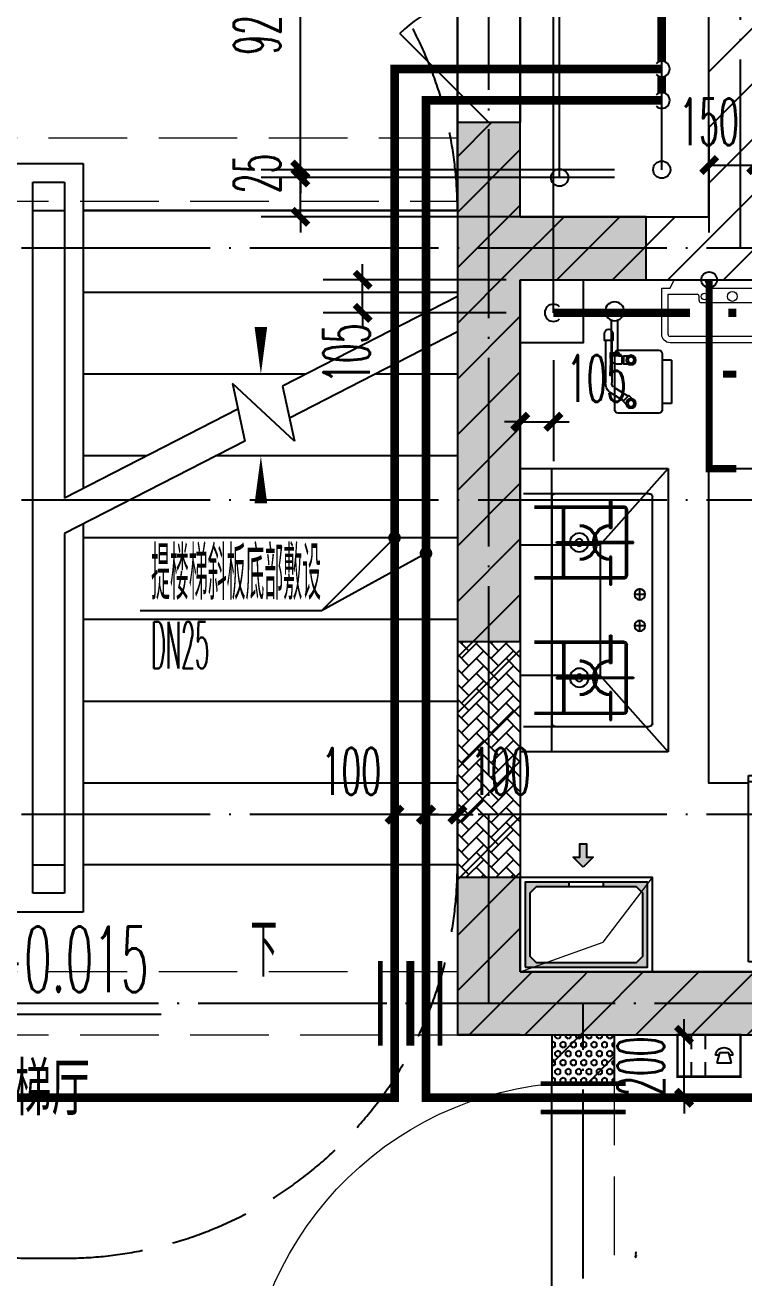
# Model space of a CAD drawing. Extents: x 27938 to 1507990, y 110129 to 923079.
# Drawn here: x 1213689 to 1215975, y 588451 to 592434 of the extents above; entities that cross this region are included whole.
import ezdxf
from ezdxf.enums import TextEntityAlignment as Align

# ---------------------------------------------------------------- set-up
doc = ezdxf.new("R2010")
doc.units = 0
doc.header["$LTSCALE"] = 1000
doc.header["$MEASUREMENT"] = 0
doc.linetypes.add('DASH', pattern=[0.35, 0.25, -0.1])
doc.linetypes.add('DOTE', pattern=[2.42, 2, -0.2, 0.02, -0.2])
for name, color, linetype in [('----建筑底图', 8, 'Continuous'), ('AH-FURNITURE', 1, 'Continuous'), ('COLUMN', 9, 'Continuous'), ('DIM_ELEV', 3, 'Continuous'), ('DIM_SYMB', 3, 'Continuous'), ('DIM_不分区消火栓', 1, 'Continuous'), ('DIM_不分区给水', 3, 'Continuous'), ('DIM_管井排水', 5, 'Continuous'), ('DIM_给水', 3, 'Continuous'), ('DIM_餐饮排水', 31, 'Continuous'), ('DOTE', 1, 'Continuous'), ('EQUIP-安防', 3, 'Continuous'), ('IP-bath&kitchen-JOHNSON', 4, 'Continuous'), ('LVTRY', 6, 'Continuous'), ('PIPE-不分区热给水', 5, 'RJ'), ('PIPE-不分区给水', 3, 'J'), ('PIPE-给水', 3, 'J1'), ('PIPE-餐饮排水', 41, 'P'), ('PUB_HATCH', 8, 'Continuous'), ('PUB_TEXT', 4, 'Continuous'), ('STAIR', 2, 'Continuous'), ('VALVE_不分区给水', 7, 'Continuous'), ('VPIPE-不分区消火栓', 1, 'Continuous'), ('VPIPE-不分区热给水', 5, 'Continuous'), ('VPIPE-凝结', 150, 'N'), ('VPIPE-管井排水', 210, 'GF'), ('VPIPE-餐饮排水', 41, 'P'), ('WALL', 9, 'Continuous'), ('WINDOW', 4, 'Continuous'), ('WINDOW_TEXT', 7, 'Continuous'), ('保温', 6, 'Continuous'), ('建筑-排气道', 9, 'Continuous')]:
    doc.layers.add(name, color=color, linetype=linetype)
doc.layers.add('S-L主梁线', color=4, linetype='DASH', plot=False)
doc.layers.add('平面-空调预留孔', color=173, linetype='Continuous', lineweight=15)
doc.layers.add('立面-洞口示意', color=152, linetype='Continuous', lineweight=13)
doc.styles.add('_TCH_DIM', font='SIMPLEX.shx', dxfattribs={"width": 0.7, "bigfont": 'GBCBIG.shx'})
doc.styles.add('_TCH_DIM_T3', font='SIMPLEX.shx', dxfattribs={"width": 0.494118, "bigfont": 'GBCBIG.shx'})
doc.styles.add('_TCH_WINDOW', font='SIMPLEX.shx', dxfattribs={"width": 0.7, "height": 3.5, "bigfont": 'GBCBIG.shx'})
doc.styles.add('_TEL_DIM', font='SIMPLEX', dxfattribs={"width": 0.8, "height": 3.5, "bigfont": 'HZTXT'})
doc.styles.add('DIM_FONT', font='SIMPLEX.shx', dxfattribs={"width": 0.56})
doc.styles.get("Standard").update_dxf_attribs({"font": 'gbenor.shx', "bigfont": 'gbcbig.shx'})
doc.linetypes.add('GF', pattern='A,3,-0.2,["GF",Standard,S=0.25,R=0,X=-0.1,Y=-0.115],-0.35', length=3.55)
doc.linetypes.add('J', pattern='A,3,-0.2,["J",Standard,S=0.25,R=0,X=-0.1,Y=-0.115],-0.2', length=3.4)
doc.linetypes.add('J1', pattern='A,3,-0.2,["J1",Standard,S=0.25,R=0,X=-0.1,Y=-0.115],-0.35', length=3.55)
doc.linetypes.add('N', pattern='A,3,-0.2,["N",Standard,S=0.25,R=0,X=-0.1,Y=-0.115],-0.2', length=3.4)
doc.linetypes.add('P', pattern='A,3,-0.2,["P",Standard,S=0.25,R=0,X=-0.1,Y=-0.115],-0.2', length=3.4)
doc.linetypes.add('RJ', pattern='A,3,-0.2,["RJ",Standard,S=0.25,R=0,X=-0.1,Y=-0.115],-0.35', length=3.55)
doc.dimstyles.new('_TWT_ARCH&&50', dxfattribs={"dimtxt": 148.75, "dimasz": 50, "dimexe": 125, "dimexo": 150, "dimgap": 63.125, "dimtad": 1, "dimdec": 0, "dimzin": 0, "dimdsep": 46, "dimtxsty": '_TCH_DIM_T3', "dimblk": 'ARCHTICK', "dimcen": 0.09, "dimclrt": 7, "dimazin": 2, "dimtfac": 1, "dimtdec": 0, "dimtix": 1, "dimtmove": 2, "dimatfit": 3, "dimfxl": 100, "dimtolj": 1, "dimtzin": 0, "dimarcsym": 0})
pattern_1 = [(45, (0, 89.76), (-88.3884, 88.3884), [])]

# ---------------------------------------------------------------- blocks, each defined once
blk = doc.blocks.new('rtyg7uyhg')
at = {"layer": 'LVTRY', "color": 0}
for p, q in [((194234.6, 45488.8), (193621, 45488.8)), ((193590.3, 45458.1), (193590.3, 45069.5)), ((193925.8, 45440.4), (193940.1, 45432.2)), ((194265.3, 45069.5), (194265.3, 45458.1)), ((193682.3, 45407), (193887.8, 45407)), ((193896.4, 45429.9), (193857.6, 45326.3)), ((193875.3, 45316), (193945.6, 45401.5)), ((194111.9, 45407), (194173.3, 45407)), ((193621, 45130.8), (193621, 45345.6)), ((193857.6, 45326.3), (193875.3, 45316)), ((194009.6, 45345.6), (194009.6, 45130.8)), ((194050.5, 45130.8), (194050.5, 45345.6)), ((194234.6, 45345.6), (194234.6, 45130.8)), ((193621, 45038.8), (194234.6, 45038.8)), ((193948.3, 45069.5), (193682.3, 45069.5)), ((194173.3, 45069.5), (194111.9, 45069.5))]:
    blk.add_line(p, q, dxfattribs=at)
for centre, radius in [((193866.4, 45437.7), 20.5), ((193989.2, 45437.7), 20.5), ((194071, 45437.7), 20.5), ((193815.3, 45238.2), 25.6), ((194137.5, 45238.2), 25.6)]:
    blk.add_circle(centre, radius, dxfattribs=at)
for centre, radius, start, end in [((193621, 45458.1), 30.7, 90, 180), ((194234.6, 45458.1), 30.7, 360, 90), ((193915.6, 45422.7), 20.5, 60, 159.4623), ((193682.3, 45345.6), 61.4, 90, 180), ((193929.8, 45414.5), 20.5, 320.5377, 60), ((193948.3, 45345.6), 61.4, 360, 90), ((194111.9, 45345.6), 61.4, 90, 180), ((194173.3, 45345.6), 61.4, 360, 90), ((193682.3, 45130.8), 61.4, 180, 270), ((193948.3, 45130.8), 61.4, 270, 360), ((194111.9, 45130.8), 61.4, 180, 270), ((194173.3, 45130.8), 61.4, 270, 360), ((193621, 45069.5), 30.7, 180, 270), ((194234.6, 45069.5), 30.7, 270, 360)]:
    blk.add_arc(centre, radius, start, end, dxfattribs=at)
at = {"layer": 'LVTRY', "color": 0, "style": 'DIM_FONT', "width": 0.8, "flags": 9}
for tag in ['YSIZE', 'XSIZE']:
    blk.add_attdef(tag, (193927.8, 45487.8), '', height=0.5, rotation=90, dxfattribs=at)
blk = doc.blocks.new('A$C60D053AF')
at = {"layer": 'AH-FURNITURE', "color": 0}
for p, q in [((192.5, -71), (327.6, -71)), ((232.5, -90), (128.3, -90)), ((232.5, -110), (128.3, -110)), ((192.5, -91), (327.6, -91)), ((341.7, -96.9), (370, -143.2)), ((355.9, -82.7), (384.2, -129)), ((245, -129.5), (245, -122.5)), ((265, -129.5), (265, -122.5)), ((255, -281), (255, -251)), ((393, -281), (393, -251)), ((255, -281), (393, -281))]:
    blk.add_line(p, q, dxfattribs=at)
for points in [[(170, -68, 1), (170, -94), (192.5, -94), (192.5, -68)], [(234, -251), (414, -251, 0.414214), (424, -241), (424, -111, 0.414214), (414, -101), (234, -101, 0.414214), (224, -111), (224, -241, 0.414214)], [(268, -122.5), (268, -107, 0.414214), (248, -87), (232.5, -87), (232.5, -113), (242, -113), (242, -122.5)], [(242, -152, 1), (268, -152), (268, -129.5), (242, -129.5)], [(383.8, -161.2, 1), (402.2, -142.8), (386.3, -126.9), (367.9, -145.3)]]:
    blk.add_lwpolyline(points, format="xyb", close=True, dxfattribs=at)
for centre, radius in [((100, -100), 30), ((255, -152), 15), ((255, -152), 10), ((393, -152), 15), ((393, -152), 10)]:
    blk.add_circle(centre, radius, dxfattribs=at)
for radius in [40, 20]:
    blk.add_arc((327.6, -111), radius, 45, 90, dxfattribs=at)
blk = doc.blocks.new('A-Kitchen-7')
at = {"layer": 'LVTRY', "color": 0}
for p, q in [((-518.7, 779.7), (-7.2, 834.3)), ((-3.6, 810.6), (-515, 756)), ((-29.1, 767), (-35.2, 806.4)), ((-7.2, 834.3), (-3.6, 810.6)), ((-515, 756), (-518.7, 779.7)), ((515, 756), (-515, 756)), ((-515, 756), (-515, 40)), ((-485.6, 760.5), (-484.9, 756)), ((-29.1, 767), (-112.1, 756)), ((515, 780), (0, 780)), ((0, 756), (0, 780)), ((515, 756), (515, 780)), ((515, 40), (515, 756)), ((-515, 40), (515, 40))]:
    blk.add_line(p, q, dxfattribs=at)
blk.add_lwpolyline([(-468.9, 40), (-468.9, 0), (468.9, 0), (468.9, 40)], close=True, dxfattribs=at)
blk = doc.blocks.new('*U41')
h = blk.add_hatch(color=0)
h.set_gradient(color1=(0, 0, 255), rotation=180, tint=1)
h.paths.add_polyline_path([(0, 0), (-6.35, -6.35), (-6.35, -2.159), (-15, -2.159), (-15, 2.159), (-6.35, 2.159), (-6.35, 6.35)])
at = {"color": 0, "linetype": 'Continuous'}
blk.add_lwpolyline([(0, 0), (-6.35, -6.35), (-6.35, -2.159), (-15, -2.159), (-15, 2.159), (-6.35, 2.159), (-6.35, 6.35)], close=True, dxfattribs=at)
blk = doc.blocks.new('sgrsefv')
at = {"layer": 'PUB_HATCH'}
blk.add_hatch(color=0, dxfattribs=at).paths.add_polyline_path([(1112933.3, 840916.3), (1112933.3, 840646.3), (1113073.3, 840646.3), (1113073.3, 840661.3), (1112968.3, 840661.3), (1112948.3, 840681.3), (1112948.3, 840881.3), (1112968.3, 840901.3), (1113288.3, 840901.3), (1113308.3, 840881.3), (1113308.3, 840681.3), (1113288.3, 840661.3), (1113183.3, 840661.3), (1113183.3, 840646.3), (1113323.3, 840646.3), (1113323.3, 840916.3)])
at = {"layer": 'LVTRY', "color": 0}
for p, q in [((1113073.3, 840661.3), (1113073.3, 840646.3)), ((1113183.3, 840661.3), (1113183.3, 840646.3))]:
    blk.add_line(p, q, dxfattribs=at)
for points in [[(1112918.3, 840931.3), (1113338.3, 840931.3), (1113338.3, 840631.3), (1112918.3, 840631.3)], [(1112933.3, 840916.3), (1113323.3, 840916.3), (1113323.3, 840646.3), (1112933.3, 840646.3)], [(1113288.3, 840661.3), (1112968.3, 840661.3), (1112948.3, 840681.3), (1112948.3, 840881.3), (1112968.3, 840901.3), (1113288.3, 840901.3), (1113308.3, 840881.3), (1113308.3, 840681.3), (1113288.3, 840661.3)]]:
    blk.add_lwpolyline(points, close=True, dxfattribs=at)
at = {"layer": '立面-洞口示意', "color": 0}
blk.add_lwpolyline([(1112918.3, 840931.3), (1113181.8, 840837.4), (1113338.3, 840631.3)], dxfattribs=at)
at = {"layer": '建筑-排气道', "color": 8, "xscale": -5, "yscale": 5, "zscale": 5, "rotation": 270}
blk.add_blockref('*U41', (1113118.4, 840599), dxfattribs=at)
blk = doc.blocks.new('FRSDFDGDGDRGDR')
at = {"layer": '平面-空调预留孔', "color": 0}
for p, q in [((699612.3, 775044), (699612.3, 775441.2)), ((699618.9, 775447.8), (699746.3, 775447.8)), ((699746.3, 775447.8), (699746.3, 775355.4)), ((699719.9, 775342.2), (699719.9, 775143)), ((699726.5, 775348.8), (699739.7, 775348.8)), ((699726.5, 775136.4), (699739.7, 775136.4)), ((699746.3, 775129.8), (699746.3, 775037.4)), ((699746.3, 775037.4), (699618.9, 775037.4))]:
    blk.add_line(p, q, dxfattribs=at)
blk.add_lwpolyline([(699766.1, 775166.7), (699792.5, 775153.5), (699792.5, 775057.2), (699766.1, 775044), (699766.1, 775017.6), (699618.9, 775017.6, -0.414214), (699592.5, 775044), (699592.5, 775441.2, -0.414214), (699618.9, 775467.6), (699766.1, 775467.6), (699766.1, 775441.2), (699792.5, 775428), (699792.5, 775331.6), (699766.1, 775318.4)], format="xyb", close=True, dxfattribs=at)
for centre, radius in [((699739.7, 775331.6), 10.6), ((699739.7, 775243.2), 15.8), ((699739.7, 775153.5), 10.6)]:
    blk.add_circle(centre, radius, dxfattribs=at)
for centre, start, end in [((699618.9, 775441.2), 90, 180), ((699726.5, 775342.2), 90, 180), ((699739.7, 775355.4), 270, 360), ((699726.5, 775143), 180, 270), ((699739.7, 775129.8), 0, 90), ((699618.9, 775044), 180, 270)]:
    blk.add_arc(centre, 6.6, start, end, dxfattribs=at)
blk = doc.blocks.new('GDGDRGDRGRD')
at = {"layer": 'LVTRY', "color": 0}
for p, q in [((430080.5, 371515.4), (429864.6, 371758.3)), ((430334.8, 371758.3), (429864.6, 371758.3)), ((429864.6, 371758.3), (429864.6, 370858.3)), ((430234.8, 370858.3), (430234.8, 371758.3)), ((429914.8, 370948.3), (429914.8, 371668.3)), ((429924.8, 371678.3), (430324.8, 371678.3)), ((430234.8, 371668.3), (430234.8, 370948.3)), ((429994.8, 371628.3), (429994.8, 371418.3)), ((429999.8, 371628.3), (429999.8, 371418.3)), ((430289.8, 371638.3), (430004.8, 371638.3)), ((430289.8, 371633.3), (430004.8, 371633.3)), ((430045.1, 371658.3), (430045.1, 371568.3)), ((430049.6, 371658.3), (430045.1, 371658.3)), ((430049.6, 371568.3), (430049.6, 371658.3)), ((430194.8, 371418.3), (430194.8, 371628.3)), ((430199.8, 371418.3), (430199.8, 371628.3)), ((430045.1, 371568.3), (430049.6, 371568.3)), ((429974.8, 371525.6), (430102.3, 371525.6)), ((429974.8, 371521.1), (429974.8, 371525.6)), ((430102.3, 371521.1), (429974.8, 371521.1)), ((430334.8, 371515.4), (430080.5, 371515.4)), ((430080.5, 371515.4), (430080.5, 371100.3)), ((430219.8, 371525.6), (430092.3, 371525.6)), ((430092.3, 371525.6), (430092.3, 371521.1)), ((430092.3, 371521.1), (430219.8, 371521.1)), ((430102.3, 371525.6), (430102.3, 371521.1)), ((430219.8, 371521.1), (430219.8, 371525.6)), ((430234.8, 371100.3), (430234.8, 371515.4)), ((430045.1, 371388.3), (430045.1, 371478.3)), ((430045.1, 371478.3), (430049.6, 371478.3)), ((430049.6, 371478.3), (430049.6, 371388.3)), ((430004.8, 371413.3), (430289.8, 371413.3)), ((430004.8, 371408.3), (430289.8, 371408.3)), ((430049.6, 371388.3), (430045.1, 371388.3)), ((429935.4, 371358.3), (429974.2, 371358.3)), ((429954.8, 371338.9), (429954.8, 371377.7)), ((429954.8, 371238.9), (429954.8, 371277.7)), ((429935.4, 371258.3), (429974.2, 371258.3)), ((430045.1, 371228.3), (430045.1, 371138.3)), ((430049.6, 371228.3), (430045.1, 371228.3)), ((430049.6, 371138.3), (430049.6, 371228.3)), ((429994.8, 370988.3), (429994.8, 371198.3)), ((429999.8, 370988.3), (429999.8, 371198.3)), ((430004.8, 371208.3), (430289.8, 371208.3)), ((430004.8, 371203.3), (430289.8, 371203.3)), ((430194.8, 371198.3), (430194.8, 370988.3)), ((430199.8, 371198.3), (430199.8, 370988.3)), ((430045.1, 371138.3), (430049.6, 371138.3)), ((429864.6, 370858.3), (430080.5, 371100.3)), ((430102.3, 371095.6), (429974.8, 371095.6)), ((429974.8, 371095.6), (429974.8, 371091.1)), ((429974.8, 371091.1), (430102.3, 371091.1)), ((430080.5, 371100.3), (430334.8, 371100.3)), ((430092.3, 371091.1), (430092.3, 371095.6)), ((430092.3, 371095.6), (430219.8, 371095.6)), ((430219.8, 371091.1), (430092.3, 371091.1)), ((430102.3, 371091.1), (430102.3, 371095.6)), ((430219.8, 371095.6), (430219.8, 371091.1)), ((430045.1, 370958.3), (430045.1, 371048.3)), ((430045.1, 371048.3), (430049.6, 371048.3)), ((430049.6, 371048.3), (430049.6, 370958.3)), ((430289.8, 370983.3), (430004.8, 370983.3)), ((430289.8, 370978.3), (430004.8, 370978.3)), ((430049.6, 370958.3), (430045.1, 370958.3)), ((430324.8, 370938.3), (429924.8, 370938.3)), ((429864.6, 370858.3), (430334.8, 370858.3))]:
    blk.add_line(p, q, dxfattribs=at)
blk.add_lwpolyline([(429608.8, 370758.3), (429734.8, 370758.3), (429734.8, 371758.3), (427634.8, 371758.3)], dxfattribs=at)
for centre, radius in [((430147.3, 371523.3), 29.7), ((430147.3, 371523.3), 11.7), ((429954.8, 371358.3), 17), ((429954.8, 371258.3), 17), ((430147.3, 371093.3), 29.7), ((430147.3, 371093.3), 11.7)]:
    blk.add_circle(centre, radius, dxfattribs=at)
for centre, radius, start, end in [((429924.8, 371668.3), 10, 90, 180), ((430224.8, 371668.3), 10, 0, 90), ((430004.8, 371628.3), 10, 90, 180), ((430004.8, 371628.3), 5, 90, 180), ((430189.8, 371628.3), 10, 0, 90), ((430189.8, 371628.3), 5, 0, 90), ((430047.3, 371523.3), 56.7, 2.2742, 87.7258), ((430147.3, 371523.3), 56.7, 92.2742, 177.7258), ((430047.3, 371523.3), 52.2, 2.4704, 87.5296), ((430147.3, 371523.3), 52.2, 92.4704, 177.5296), ((430047.3, 371523.3), 56.7, 272.2742, 357.7258), ((430047.3, 371523.3), 52.2, 272.4704, 357.5296), ((430147.3, 371523.3), 56.7, 182.2742, 267.7258), ((430147.3, 371523.3), 52.2, 182.4704, 267.5296), ((430004.8, 371418.3), 10, 180, 270), ((430004.8, 371418.3), 5, 180, 270), ((430189.8, 371418.3), 5, 270, 0), ((430189.8, 371418.3), 10, 270, 0), ((430004.8, 371198.3), 10, 90, 180), ((430004.8, 371198.3), 5, 90, 180), ((430189.8, 371198.3), 10, 0, 90), ((430189.8, 371198.3), 5, 0, 90), ((430047.3, 371093.3), 56.7, 2.2742, 87.7258), ((430047.3, 371093.3), 52.2, 2.4704, 87.5296), ((430147.3, 371093.3), 56.7, 92.2742, 177.7258), ((430147.3, 371093.3), 52.2, 92.4704, 177.5296), ((430047.3, 371093.3), 56.7, 272.2742, 357.7258), ((430047.3, 371093.3), 52.2, 272.4704, 357.5296), ((430147.3, 371093.3), 56.7, 182.2742, 267.7258), ((430147.3, 371093.3), 52.2, 182.4704, 267.5296), ((430004.8, 370988.3), 10, 180, 270), ((430004.8, 370988.3), 5, 180, 270), ((430189.8, 370988.3), 5, 270, 0), ((430189.8, 370988.3), 10, 270, 0), ((429924.8, 370948.3), 10, 180, 270), ((430224.8, 370948.3), 10, 270, 0)]:
    blk.add_arc(centre, radius, start, end, dxfattribs=at)
at = {"color": 8, "xscale": -1, "rotation": 270}
blk.add_blockref('FRSDFDGDGDRGDR', (-345582.7, -327434.2), dxfattribs=at)
at = {"color": 8, "xscale": -1}
blk.add_blockref('rtyg7uyhg', (622599.6, 326769.5), dxfattribs=at)
at = {"color": 8}
for name, p, rotation in [('A$C60D053AF', (430134.8, 372358.3), 270), ('sgrsefv', (1543253.1, 1211089.9), 180)]:
    blk.add_blockref(name, p, dxfattribs=dict(at, rotation=rotation))
at = {"layer": 'LVTRY', "color": 8, "extrusion": (0, 0, -1), "xscale": -0.7999999999883585, "yscale": 0.7999999999883585, "zscale": -0.7999999999883585}
blk.add_blockref('A-Kitchen-7', (-429196.8, 370158.6), dxfattribs=at)
blk = doc.blocks.new('GFDGFSDFGD')
at = {"layer": 'PUB_HATCH'}
for points in [[(434616.6, 374623.7), (435016.6, 374623.7), (435016.6, 374823.7), (434616.6, 374823.7), (434616.6, 375123.7), (434416.6, 375123.7), (434416.6, 373473.7), (434616.6, 373473.7)], [(436416.8, 372423.2), (436216.6, 372424), (434616.6, 372424), (434616.6, 372724), (434416.6, 372724), (434416.6, 372224), (436416.6, 372224)]]:
    blk.add_hatch(color=0, dxfattribs=at).paths.add_polyline_path(points)
at = {"layer": 'COLUMN', "color": 0}
for p, q in [((434616.6, 375123.7), (434416.6, 375123.7)), ((434416.6, 375123.7), (434416.6, 373473.7)), ((434616.6, 374823.7), (434616.6, 375123.7)), ((435016.6, 374823.7), (434616.6, 374823.7)), ((435016.6, 374623.7), (435016.6, 374823.7)), ((434616.6, 374623.7), (435016.6, 374623.7)), ((434616.6, 373473.7), (434616.6, 374623.7)), ((434416.6, 373473.7), (434616.6, 373473.7)), ((434616.6, 372724), (434416.6, 372724)), ((434416.6, 372724), (434416.6, 372224)), ((434616.6, 372424), (434616.6, 372724)), ((436216.6, 372424), (434616.6, 372424)), ((434416.6, 372224), (436416.6, 372224))]:
    blk.add_line(p, q, dxfattribs=at)
blk = doc.blocks.new('GDFGDGRD')
at = {"layer": '保温', "linetype": 'ByBlock', "ltscale": 10}
h = blk.add_hatch(dxfattribs=at)
h.set_pattern_fill('AR-HBONE', color=251, scale=55)
h.set_pattern_definition([(45, (0, 0), (0, 47.4157523), [100.584, -33.528]), (135, (23.708, 23.708), (3e-15, 47.4157523), [100.584, -33.528])])
h.paths.add_polyline_path([(434616.6, 372723.9), (434416.6, 372723.9), (434416.5, 373473.7), (434616.5, 373473.7)])
at = {"layer": '保温', "linetype": 'Continuous', "ltscale": 10}
h = blk.add_hatch(dxfattribs=at)
h.set_pattern_fill('HEX', color=251, scale=10, angle=90, style=0)
h.set_pattern_definition([(90, (0, 0), (-16.49778, 1e-15), [9.525, -19.05]), (210, (0, 0), (8.24889, -14.2874966), [9.525, -19.05]), (150, (6e-16, 9.525), (-8.24889, -14.2874966), [9.525, -19.05])])
h.paths.add_polyline_path([(434916.6, 372073.7), (434716.6, 372073.7), (434716.5, 372223.7), (434916.5, 372223.7)])
blk = doc.blocks.new('$equip$00002628')
at = {"linetype": 'Continuous'}
for p, q in [((-0.625, 0.415), (0.625, 0.415)), ((-0.625, -0.415), (-0.625, 0.415)), ((0.071, 0.129), (0.071, 0.415)), ((0.35, 0.129), (0.35, 0.415)), ((0.625, 0.415), (0.625, -0.415)), ((-0.472, 0.01), (-0.409, 0.01)), ((-0.446, -0.138), (-0.395, 0.058)), ((-0.395, 0.058), (-0.395, 0.058)), ((-0.395, 0.058), (-0.206, 0.058)), ((-0.206, 0.058), (-0.155, -0.138)), ((-0.191, 0.01), (-0.129, 0.01)), ((-0.155, -0.138), (-0.446, -0.138)), ((0.071, -0.415), (0.071, -0.129)), ((0.35, -0.415), (0.35, -0.129)), ((0.625, -0.415), (-0.625, -0.415))]:
    blk.add_line(p, q, dxfattribs=at)
at = {"const_width": 0.05}
blk.add_lwpolyline([(-0.625, 0.415), (0.625, 0.415), (0.625, -0.415), (-0.625, -0.415), (-0.625, 0.415), (0.625, 0.415)], dxfattribs=at)
at = {"linetype": 'Continuous'}
blk.add_arc((-0.3, -0.011), 0.173, 6.9897, 173.0103, dxfattribs=at)
for p in [(0, 0.415), (-0.625, 0), (0.625, 0), (0, -0.415)]:
    blk.add_point(p)
at = {"color": 7, "style": '_TEL_DIM', "flags": 1}
blk.add_attdef('A', text='', height=0.000025, dxfattribs=at).set_placement((0, 0), align=Align.MIDDLE_CENTER)
blk = doc.blocks.new('GHFHFHTFHCSDCS')
at = {"layer": 'EQUIP-安防', "xscale": -160, "yscale": 160, "zscale": 160}
blk.add_blockref('$equip$00002628', (435216.6, 372157.3), dxfattribs=at)
blk = doc.blocks.new('$DorLib2D$00000116')
at = {"color": 0}
for p, q in [((-0.5, 0), (-0.1464, 0.3536)), ((0.5, 0), (0.1464, 0.3536))]:
    blk.add_line(p, q, dxfattribs=at)
for centre, start, end in [((-0.5, 0), 0, 45), ((0.5, 0), 135, 180)]:
    blk.add_arc(centre, 0.5, start, end, dxfattribs=at)
blk = doc.blocks.new('$DorLib2D$00000001')
at = {"color": 0}
for p, q in [((0.45, 0.975), (0.5, 0.975)), ((0.45, 0), (0.45, 0.975)), ((0.5, 0), (0.5, 0.975)), ((0.5, 0), (0.45, 0))]:
    blk.add_line(p, q, dxfattribs=at)
at = {"color": 0, "lineweight": 13}
blk.add_arc((0.475, 0), 0.975, 91.4693, 180, dxfattribs=at)
blk = doc.blocks.new('A$C149A4CC3')
at = {"layer": 'PUB_HATCH'}
h = blk.add_hatch(dxfattribs=at)
h.set_pattern_fill('普通砖', color=256, scale=50, style=0)
h.set_pattern_definition(pattern_1)
h.paths.add_polyline_path([(-10300, -14776.8), (-10200, -14710.1), (-10200, -13060.1), (-10400, -13260.1), (-10400, -14710.1)])
h = blk.add_hatch(dxfattribs=at)
h.set_pattern_fill('普通砖', color=256, scale=50, style=0)
h.set_pattern_definition(pattern_1)
h.paths.add_polyline_path([(-11000, -14710.1), (-11000, -14410.1), (-11200, -14410.1), (-11200, -14810.1), (-11066.7, -14810.1)])
h = blk.add_hatch(dxfattribs=at)
h.set_pattern_fill('普通砖', color=256, scale=50, style=0)
h.set_pattern_definition(pattern_1)
h.paths.add_polyline_path([(-11066.7, -14810.1), (-11000, -14910.1), (-10300, -14910.1), (-10300, -14776.8), (-10400, -14710.1), (-11000, -14710.1)])
h = blk.add_hatch(dxfattribs=at)
h.set_pattern_fill('普通砖', color=256, scale=50, style=0)
h.set_pattern_definition(pattern_1)
h.paths.add_polyline_path([(-10300, -14910.1), (-10000, -14910.1), (-10000, -14710.1), (-10200, -14710.1), (-10300, -14776.8)])
h = blk.add_hatch(dxfattribs=at)
h.set_pattern_fill('普通砖', color=256, scale=50, style=0)
h.set_pattern_definition(pattern_1)
h.paths.add_polyline_path([(-11066.7, -14810.1), (-11200, -14810.1), (-11200, -17209.8), (-11066.7, -17209.9), (-11000, -17109.9), (-11000, -14910.1)])
h = blk.add_hatch(dxfattribs=at)
h.set_pattern_fill('普通砖', color=256, scale=50, style=0)
h.set_pattern_definition(pattern_1)
h.paths.add_polyline_path([(-11066.7, -17209.9), (-11000, -17309.9), (-10900, -17310), (-10800, -17210.1), (-10799.9, -17110.1), (-11000, -17109.9)])
h = blk.add_hatch(dxfattribs=at)
h.set_pattern_fill('普通砖', color=256, scale=50, style=0)
h.set_pattern_definition(pattern_1)
h.paths.add_polyline_path([(-10800, -17210.1), (-10700, -17310.1), (-9200, -17310.1), (-9400, -17110.1), (-10800, -17110.1)])
h = blk.add_hatch(dxfattribs=at)
h.set_pattern_fill('普通砖', color=256, scale=50, style=0)
h.set_pattern_definition(pattern_1)
h.paths.add_polyline_path([(-11066.7, -17209.9), (-11200, -17209.8), (-11200, -17309.8), (-11000, -17309.8), (-11000, -17309.9)])
h = blk.add_hatch(dxfattribs=at)
h.set_pattern_fill('普通砖', color=256, scale=50, style=0)
h.set_pattern_definition(pattern_1)
h.paths.add_polyline_path([(-10900, -17310), (-10900, -17460.1), (-10700, -17460.1), (-10700, -17310.1), (-10800, -17210.1)])
at = {"layer": 'DIM_ELEV', "color": 8}
blk.add_line((-13072.9, -17244), (-12142, -17244), dxfattribs=at)
at = {"layer": 'DIM_SYMB', "color": 8}
for points in [[(-13175, -16900.1, 0, 0, 0), (-13175, -13975.1, 0, 0, 0), (-11825, -13975.1, 0, 0, 0), (-11825, -15210.1, 0, 40, 0), (-11825, -15060.1, 0, 0, 0)], [(-11825, -16900.1, 0, 0, 0), (-11825, -15470.1, 0, 40, 0), (-11825, -15620.1, 0, 0, 0)]]:
    blk.add_lwpolyline(points, format="xyseb", dxfattribs=at)
at = {"layer": 'DOTE', "color": 169, "linetype": 'DOTE', "ltscale": 0.3}
for p, q in [((-11100, -17209.8), (-11100, -11458)), ((-10300, -14810.1), (-10300, -13160.1)), ((25039.9, -14810.1), (-25818.8, -14810.1)), ((25039.9, -15610.1), (-25818.8, -15610.1)), ((25039.9, -16610.1), (-25818.8, -16610.1)), ((-25818.8, -17209.8), (25039.9, -17209.8)), ((-10800, -18810.1), (-10800, -17210.1))]:
    blk.add_line(p, q, dxfattribs=at)
at = {"layer": 'IP-bath&kitchen-JOHNSON', "color": 8}
blk.add_lwpolyline([(-10800, -14910.1), (-10800, -15110.1), (-11000, -15110.1)], dxfattribs=at)
at = {"layer": 'STAIR', "color": 8}
for p, q in [((-11200, -14690.1), (-11200, -13260.1)), ((-12610, -14540.1), (-12390, -14540.1)), ((-12390, -14540.1), (-12390, -15573.8)), ((-12550, -16860.1), (-12550, -14600.1)), ((-12550, -14600.1), (-12450, -14600.1)), ((-12450, -14600.1), (-12450, -15604.6)), ((-12550, -16770.1), (-12550, -14690.1)), ((-12550, -14690.1), (-12450, -14690.1)), ((-12450, -14690.1), (-12450, -15604.6)), ((-11200, -14690.1), (-12390, -14690.1)), ((-12390, -14690.1), (-11200, -14690.1)), ((-11200, -14690.1), (-11200, -14963.1)), ((-11200, -14950.1), (-12390, -14950.1)), ((-11200, -14963.1), (-11756, -15248.5)), ((-11200, -15075.5), (-11734.2, -15349.7)), ((-11200, -15075.5), (-11200, -16770.1)), ((-11681.2, -15210.1), (-12390, -15210.1)), ((-11200, -15210.1), (-11462.2, -15210.1)), ((-11718.4, -15422.9), (-11915.6, -15240)), ((-11915.6, -15240), (-11876.3, -15422.6)), ((-11756, -15248.5), (-11718.4, -15422.9)), ((-11898.1, -15321.4), (-12450, -15604.6)), ((-11876.3, -15422.6), (-12450, -15717)), ((-12187.8, -15470.1), (-12390, -15470.1)), ((-11200, -15470.1), (-11968.8, -15470.1)), ((-12390, -15686.2), (-12390, -16920.1)), ((-12450, -15717), (-12450, -16770.1)), ((-12450, -15717), (-12450, -16860.1)), ((-11200, -15730.1), (-12390, -15730.1)), ((-11200, -15990.1), (-12390, -15990.1)), ((-11200, -16250.1), (-12390, -16250.1)), ((-11200, -16510.1), (-12390, -16510.1)), ((-12550, -16770.1), (-12450, -16770.1)), ((-11200, -16770.1), (-12390, -16770.1)), ((-12450, -16860.1), (-12550, -16860.1)), ((-12390, -16920.1), (-12610, -16920.1))]:
    blk.add_line(p, q, dxfattribs=at)
at = {"layer": 'STAIR', "color": 8, "linetype": 'DASH'}
for points in [[(-13800, -14690.1, -0.414214), (-12550, -13440.1), (-12450, -13440.1, -0.414214), (-11200, -14690.1)], [(-13800, -16770.1, 0.414214), (-12550, -18020.1), (-12450, -18020.1, 0.414214), (-11200, -16770.1)]]:
    blk.add_lwpolyline(points, format="xyb", dxfattribs=at)
at = {"layer": 'VPIPE-凝结', "color": 8}
blk.add_line((-10875, -14530.1), (-10875, -14432.1), dxfattribs=at)
at = {"layer": 'WALL', "color": 8}
for p, q in [((-10400, -14710.1), (-10400, -13260.1)), ((-11000, -14410.1), (-11200, -14410.1)), ((-11200, -14410.1), (-11200, -14810.1)), ((-11000, -14710.1), (-11000, -14410.1)), ((-11000, -14710.1), (-10400, -14710.1)), ((-11200, -14810.1), (-11200, -17209.8)), ((-11000, -14910.1), (-10300, -14910.1)), ((-11000, -14910.1), (-11000, -17109.9)), ((-10300, -14910.1), (-10000, -14910.1)), ((-11000, -17109.9), (-10799.9, -17110.1)), ((-10800, -17110.1), (-9400, -17110.1)), ((-11200, -17209.8), (-11200, -17309.8)), ((-11000, -17309.8), (-11200, -17309.8)), ((-11000, -17309.9), (-11000, -17309.8)), ((-11000, -17309.9), (-10900, -17310)), ((-10900, -17310), (-10900, -17460.1)), ((-10700, -17460.1), (-10700, -17310.1)), ((-10700, -17310.1), (-9200, -17310.1)), ((-10900, -17460.1), (-10700, -17460.1))]:
    blk.add_line(p, q, dxfattribs=at)
at = {"layer": 'WINDOW', "color": 8}
for p, q in [((-11200, -13610.1), (-11200, -14410.1)), ((-11000, -13610.1), (-11000, -14410.1)), ((-10900, -18560.1), (-10900, -17460.1))]:
    blk.add_line(p, q, dxfattribs=at)
at = {"color": 8}
for name in ['GFDGFSDFGD', 'GDFGDGRD', 'GHFHFHTFHCSDCS']:
    blk.add_blockref(name, (-445616.6, -389533.8), dxfattribs=at)
at = {"color": 8, "xscale": -1}
blk.add_blockref('GDGDRGDRGRD', (419334.8, -387268.4), dxfattribs=at)
at = {"layer": 'WINDOW', "color": 8}
ref = blk.add_blockref('$DorLib2D$00000116', (-11100, -14010.1), dxfattribs=dict(at, xscale=-800, yscale=-800, zscale=-800, rotation=270.0000100699408))
ref.add_attrib('A', 'BFM0818', (-10860.4, -14016.7), dxfattribs={"layer": 'WINDOW_TEXT', "color": 8, "ltscale": 0.5, "height": 4.25, "rotation": 90, "style": '_TCH_WINDOW', "width": 0.494118})
ref = blk.add_blockref('$DorLib2D$00000001', (-10800, -18010.1), dxfattribs=dict(at, xscale=-1100, yscale=1100, zscale=-1100, rotation=89.99999999052845))
ref.add_attrib('A', 'YFDM1122', (-10630.1, -18017.5), dxfattribs={"layer": 'WINDOW_TEXT', "color": 8, "ltscale": 0.5, "height": 4.25, "rotation": 90, "style": '_TCH_WINDOW', "width": 0.494118})
at = {"layer": 'DIM_ELEV', "color": 8, "style": '_TCH_DIM', "width": 0.494118}
blk.add_text('H-0.015', height=208.25, dxfattribs=at).set_placement((-12790.2, -17173.9))
at = {"layer": 'DIM_SYMB', "color": 7, "style": '_TCH_DIM', "width": 0.7}
blk.add_text('下', height=168.8, dxfattribs=at).set_placement((-11858.2, -17125.1))
at = {"layer": 'PUB_TEXT', "color": 8}
blk.add_text('候梯厅', height=168.79, dxfattribs=at).set_placement((-12733.7, -17565.7))
blk = doc.blocks.new('$VALVE$00000533')
at = {"ltscale": 0.5, "const_width": 25}
for points in [[(-225, 75), (225, 75)], [(-225, -75), (225, -75)]]:
    blk.add_lwpolyline(points, dxfattribs=at)
blk = doc.blocks.new('A$C63B2058D')
at = {"layer": 'S-L主梁线', "color": 0, "linetype": 'DASH', "lineweight": 18}
for p, q in [((2449.5, 7550), (2450, 6350)), ((2449.5, 7550), (2450, 6350)), ((2649.5, 7550), (2650, 6350)), ((3250, 7550), (3249.6, 6100)), ((2450, 6350), (-150, 6350)), ((-150, 6150), (2450, 6150)), ((3050, 5900), (4950.1, 5900)), ((2450, 4700), (2450, 4000.3)), ((2650, 4000.3), (2650, 4700)), ((2450, 3700.3), (-150, 3700.3)), ((-150, 3500.3), (2450, 3500.3)), ((2749.9, 3500.3), (2749.9, 2100)), ((2949.9, 2100), (2949.9, 3500.3))]:
    blk.add_line(p, q, dxfattribs=at)
blk = doc.blocks.new('_ArchTick')
at = {"color": 0, "linetype": 'ByBlock', "const_width": 0.4}
blk.add_lwpolyline([(-0.5, -0.5), (0.5, 0.5)], dxfattribs=at)
blk = doc.blocks.new('*D431')
at = {"layer": 'Defpoints', "color": 0}
for p in [(1215263.6, 591519), (1215368.8, 591519), (1215368.8, 591172.8)]:
    blk.add_point(p, dxfattribs=at)
at = {"layer": 'DIM_餐饮排水', "color": 0, "lineweight": -2}
for p, q in [((1215263.6, 591369), (1215263.6, 591047.8)), ((1215368.8, 591369), (1215368.8, 591047.8)), ((1215263.6, 591172.8), (1215213.6, 591172.8)), ((1215263.6, 591172.8), (1215368.8, 591172.8)), ((1215368.8, 591172.8), (1215418.8, 591172.8))]:
    blk.add_line(p, q, dxfattribs=at)
at = {"layer": 'DIM_餐饮排水', "color": 0, "lineweight": -2, "xscale": 50, "yscale": 50, "zscale": 50}
blk.add_blockref('_ArchTick', (1215263.6, 591172.8), dxfattribs=at)
at = {"layer": 'DIM_餐饮排水', "color": 0, "lineweight": -2, "xscale": 50, "yscale": 50, "zscale": 50, "rotation": 180}
blk.add_blockref('_ArchTick', (1215368.8, 591172.8), dxfattribs=at)
at = {"layer": 'DIM_餐饮排水', "color": 7, "insert": (1215506.3, 591310.3), "char_height": 148.75, "attachment_point": 5, "style": '_TCH_DIM_T3'}
blk.add_mtext('\\A1;105', dxfattribs=at)
blk = doc.blocks.new('*D432')
at = {"layer": 'Defpoints', "color": 0}
for p in [(1214762.1, 591624), (1215368.8, 591624), (1215368.8, 591519)]:
    blk.add_point(p, dxfattribs=at)
at = {"layer": 'DIM_餐饮排水', "color": 0, "lineweight": -2}
for p, q in [((1214762.1, 591624), (1214762.1, 591674)), ((1215218.8, 591624), (1214637.1, 591624)), ((1214762.1, 591519), (1214762.1, 591624)), ((1215218.8, 591519), (1214637.1, 591519)), ((1214762.1, 591519), (1214762.1, 591469))]:
    blk.add_line(p, q, dxfattribs=at)
at = {"layer": 'DIM_餐饮排水', "color": 0, "lineweight": -2, "xscale": 50, "yscale": 50, "zscale": 50}
for p, rotation in [((1214762.1, 591624), 270), ((1214762.1, 591519), 90)]:
    blk.add_blockref('_ArchTick', p, dxfattribs=dict(at, rotation=rotation))
at = {"layer": 'DIM_餐饮排水', "color": 7, "insert": (1214711.2, 591390.1), "char_height": 148.75, "attachment_point": 5, "rotation": 90, "style": '_TCH_DIM_T3'}
blk.add_mtext('\\A1;105', dxfattribs=at)
blk = doc.blocks.new('*D543')
at = {"layer": 'Defpoints', "color": 0}
for p in [(1215251.6, 589224), (1215784.3, 589224), (1215251.6, 589024.2)]:
    blk.add_point(p, dxfattribs=at)
at = {"layer": 'DIM_SYMB', "color": 0, "lineweight": -2}
for p, q in [((1215784.3, 589224), (1215784.3, 589274)), ((1215401.6, 589224), (1215909.3, 589224)), ((1215784.3, 589024.2), (1215784.3, 589224)), ((1215401.6, 589024.2), (1215909.3, 589024.2)), ((1215784.3, 589024.2), (1215784.3, 588974.2))]:
    blk.add_line(p, q, dxfattribs=at)
at = {"layer": 'DIM_SYMB', "color": 0, "lineweight": -2, "xscale": 50, "yscale": 50, "zscale": 50}
for p, rotation in [((1215784.3, 589224), 270), ((1215784.3, 589024.2), 90)]:
    blk.add_blockref('_ArchTick', p, dxfattribs=dict(at, rotation=rotation))
at = {"layer": 'DIM_SYMB', "color": 7, "insert": (1215646.8, 589124.1), "char_height": 148.75, "attachment_point": 5, "rotation": 90, "style": '_TCH_DIM_T3'}
blk.add_mtext('\\A1;200', dxfattribs=at)
blk = doc.blocks.new('*D557')
at = {"layer": 'Defpoints', "color": 0}
for p in [(1216014.1, 591988.7), (1215864.1, 591624), (1216014.1, 591624)]:
    blk.add_point(p, dxfattribs=at)
at = {"layer": 'DIM_SYMB', "color": 0, "lineweight": -2}
for p, q in [((1215864.1, 591774), (1215864.1, 592113.7)), ((1216014.1, 591774), (1216014.1, 592113.7)), ((1215864.1, 591988.7), (1216014.1, 591988.7))]:
    blk.add_line(p, q, dxfattribs=at)
at = {"layer": 'DIM_SYMB', "color": 0, "lineweight": -2, "xscale": 50, "yscale": 50, "zscale": 50, "rotation": 180}
blk.add_blockref('_ArchTick', (1215864.1, 591988.7), dxfattribs=at)
at = {"layer": 'DIM_SYMB', "color": 0, "lineweight": -2, "xscale": 50, "yscale": 50, "zscale": 50}
blk.add_blockref('_ArchTick', (1216014.1, 591988.7), dxfattribs=at)
at = {"layer": 'DIM_SYMB', "color": 7, "insert": (1215863.6, 592126.2), "char_height": 148.75, "attachment_point": 5, "style": '_TCH_DIM_T3'}
blk.add_mtext('\\A1;150', dxfattribs=at)
blk = doc.blocks.new('*D619')
at = {"layer": 'Defpoints', "color": 0}
for p in [(1214963.6, 589924), (1214863.6, 589615.6), (1214963.6, 589615.6)]:
    blk.add_point(p, dxfattribs=at)
at = {"layer": 'DIM_不分区给水', "color": 0, "lineweight": -2}
for p, q in [((1214863.6, 589765.6), (1214863.6, 590049)), ((1214963.6, 589765.6), (1214963.6, 590049)), ((1214863.6, 589924), (1214813.6, 589924)), ((1214863.6, 589924), (1214963.6, 589924)), ((1214963.6, 589924), (1215013.6, 589924))]:
    blk.add_line(p, q, dxfattribs=at)
at = {"layer": 'DIM_不分区给水', "color": 0, "lineweight": -2, "xscale": 50, "yscale": 50, "zscale": 50}
blk.add_blockref('_ArchTick', (1214863.6, 589924), dxfattribs=at)
at = {"layer": 'DIM_不分区给水', "color": 0, "lineweight": -2, "xscale": 50, "yscale": 50, "zscale": 50, "rotation": 180}
blk.add_blockref('_ArchTick', (1214963.6, 589924), dxfattribs=at)
at = {"layer": 'DIM_不分区给水', "color": 7, "insert": (1214726.1, 590061.5), "char_height": 148.75, "attachment_point": 5, "style": '_TCH_DIM_T3'}
blk.add_mtext('\\A1;100', dxfattribs=at)
blk = doc.blocks.new('*D620')
at = {"layer": 'Defpoints', "color": 0}
for p in [(1215063.6, 589924), (1214963.6, 589615.6), (1215063.6, 589615.6)]:
    blk.add_point(p, dxfattribs=at)
at = {"layer": 'DIM_不分区给水', "color": 0, "lineweight": -2}
for p, q in [((1214963.6, 589765.6), (1214963.6, 590049)), ((1215063.6, 589765.6), (1215063.6, 590049)), ((1214963.6, 589924), (1214913.6, 589924)), ((1214963.6, 589924), (1215063.6, 589924)), ((1215063.6, 589924), (1215113.6, 589924))]:
    blk.add_line(p, q, dxfattribs=at)
at = {"layer": 'DIM_不分区给水', "color": 0, "lineweight": -2, "xscale": 50, "yscale": 50, "zscale": 50}
blk.add_blockref('_ArchTick', (1214963.6, 589924), dxfattribs=at)
at = {"layer": 'DIM_不分区给水', "color": 0, "lineweight": -2, "xscale": 50, "yscale": 50, "zscale": 50, "rotation": 180}
blk.add_blockref('_ArchTick', (1215063.6, 589924), dxfattribs=at)
at = {"layer": 'DIM_不分区给水', "color": 7, "insert": (1215201.1, 590061.5), "char_height": 148.75, "attachment_point": 5, "style": '_TCH_DIM_T3'}
blk.add_mtext('\\A1;100', dxfattribs=at)
blk = doc.blocks.new('*D673')
at = {"layer": 'Defpoints', "color": 0}
for p in [(1215713.6, 592702.7), (1215388.6, 591974), (1215713.6, 591974)]:
    blk.add_point(p, dxfattribs=at)
at = {"layer": 'DIM_给水', "color": 0, "lineweight": -2}
for p, q in [((1215388.6, 592124), (1215388.6, 592827.7)), ((1215713.6, 592124), (1215713.6, 592827.7)), ((1215388.6, 592702.7), (1215713.6, 592702.7))]:
    blk.add_line(p, q, dxfattribs=at)
at = {"layer": 'DIM_给水', "color": 0, "lineweight": -2, "xscale": 50, "yscale": 50, "zscale": 50}
for p, rotation in [((1215388.6, 592702.7), 179.9999403300014), ((1215713.6, 592702.7), 359.9999403300015)]:
    blk.add_blockref('_ArchTick', p, dxfattribs=dict(at, rotation=rotation))
at = {"layer": 'DIM_给水', "color": 7, "insert": (1215551.1, 592840.2), "char_height": 148.75, "attachment_point": 5, "rotation": 359.9999, "style": '_TCH_DIM_T3'}
blk.add_mtext('\\A1;325', dxfattribs=at)
blk = doc.blocks.new('*D674')
at = {"layer": 'Defpoints', "color": 0}
for p in [(1215388.6, 592702.7), (1215263.6, 591974), (1215388.6, 591974)]:
    blk.add_point(p, dxfattribs=at)
at = {"layer": 'DIM_给水', "color": 0, "lineweight": -2}
for p, q in [((1215263.6, 592124), (1215263.6, 592827.7)), ((1215388.6, 592124), (1215388.6, 592827.7)), ((1215263.6, 592702.7), (1215213.6, 592702.7)), ((1215263.6, 592702.7), (1215388.6, 592702.7)), ((1215388.6, 592702.7), (1215438.6, 592702.7))]:
    blk.add_line(p, q, dxfattribs=at)
at = {"layer": 'DIM_给水', "color": 0, "lineweight": -2, "xscale": 50, "yscale": 50, "zscale": 50}
for p, rotation in [((1215263.6, 592702.7), 359.9999403300258), ((1215388.6, 592702.7), 179.9999403300258)]:
    blk.add_blockref('_ArchTick', p, dxfattribs=dict(at, rotation=rotation))
at = {"layer": 'DIM_给水', "color": 7, "insert": (1215113.1, 592766.3), "char_height": 148.75, "attachment_point": 5, "rotation": 359.9999, "style": '_TCH_DIM_T3'}
blk.add_mtext('\\A1;125', dxfattribs=at)
blk = doc.blocks.new('*D677')
at = {"layer": 'Defpoints', "color": 0}
for p in [(1214564.1, 591949), (1215713.6, 591949), (1215713.6, 591824)]:
    blk.add_point(p, dxfattribs=at)
at = {"layer": 'DIM_给水', "color": 0, "lineweight": -2}
for p, q in [((1214564.1, 591949), (1214564.1, 591999)), ((1215563.6, 591949), (1214439.1, 591949)), ((1214564.1, 591824), (1214564.1, 591949)), ((1215563.6, 591824), (1214439.1, 591824)), ((1214564.1, 591824), (1214564.1, 591774))]:
    blk.add_line(p, q, dxfattribs=at)
at = {"layer": 'DIM_给水', "color": 0, "lineweight": -2, "xscale": 50, "yscale": 50, "zscale": 50}
for p, rotation in [((1214564.1, 591949), 270), ((1214564.1, 591824), 90)]:
    blk.add_blockref('_ArchTick', p, dxfattribs=dict(at, rotation=rotation))
at = {"layer": 'DIM_给水', "color": 7, "insert": (1216229.8, 591686.5), "char_height": 148.75, "attachment_point": 5, "rotation": 90, "style": '_TCH_DIM_T3'}
blk.add_mtext('\\A1;125', dxfattribs=at)
blk = doc.blocks.new('*D678')
at = {"layer": 'Defpoints', "color": 0}
for p in [(1214564.1, 591974), (1215713.6, 591974), (1215713.6, 591949)]:
    blk.add_point(p, dxfattribs=at)
at = {"layer": 'DIM_给水', "color": 0, "lineweight": -2}
for p, q in [((1214564.1, 591974), (1214564.1, 592024)), ((1215563.6, 591974), (1214439.1, 591974)), ((1214564.1, 591949), (1214564.1, 591974)), ((1215563.6, 591949), (1214439.1, 591949)), ((1214564.1, 591949), (1214564.1, 591899))]:
    blk.add_line(p, q, dxfattribs=at)
at = {"layer": 'DIM_给水', "color": 0, "lineweight": -2, "xscale": 50, "yscale": 50, "zscale": 50}
for p, rotation in [((1214564.1, 591974), 270), ((1214564.1, 591949), 90)]:
    blk.add_blockref('_ArchTick', p, dxfattribs=dict(at, rotation=rotation))
at = {"layer": 'DIM_给水', "color": 7, "insert": (1214426.6, 591961.5), "char_height": 148.75, "attachment_point": 5, "rotation": 90, "style": '_TCH_DIM_T3'}
blk.add_mtext('\\A1;25', dxfattribs=at)
blk = doc.blocks.new('*D679')
at = {"layer": 'Defpoints', "color": 0}
for p in [(1214564.1, 592894), (1215713.6, 592894), (1215713.6, 591974)]:
    blk.add_point(p, dxfattribs=at)
at = {"layer": 'DIM_给水', "color": 0, "lineweight": -2}
for p, q in [((1215563.6, 592894), (1214439.1, 592894)), ((1214564.1, 591974), (1214564.1, 592894)), ((1215563.6, 591974), (1214439.1, 591974))]:
    blk.add_line(p, q, dxfattribs=at)
at = {"layer": 'DIM_给水', "color": 0, "lineweight": -2, "xscale": 50, "yscale": 50, "zscale": 50}
for p, rotation in [((1214564.1, 592894), 90), ((1214564.1, 591974), 270)]:
    blk.add_blockref('_ArchTick', p, dxfattribs=dict(at, rotation=rotation))
at = {"layer": 'DIM_给水', "color": 7, "insert": (1214426.6, 592434), "char_height": 148.75, "attachment_point": 5, "rotation": 90, "style": '_TCH_DIM_T3'}
blk.add_mtext('\\A1;920', dxfattribs=at)

msp = doc.modelspace()

# ---------------------------------------------------------------- block references
at = {"layer": '----建筑底图'}
msp.add_blockref('A$C149A4CC3', (1226263.6, 606534.1), dxfattribs=at)

# ---------------------------------------------------------------- next in the draw order: hatches: boundary and pattern name
at = {"layer": 'PIPE-不分区热给水'}
for points in [[(1215864.1, 591023.6), (1215852.8, 591023.6), (1215852.8, 591012.3)], [(1215864.1, 591023.6), (1215864.1, 591012.3), (1215852.8, 591012.3)]]:
    msp.add_hatch(color=256, dxfattribs=at).paths.add_polyline_path(points)
at = {"layer": 'PIPE-不分区给水'}
for points in [[(1214863.6, 592294), (1214863.6, 592307.7), (1214849.9, 592307.7)], [(1214863.6, 592294), (1214849.9, 592294), (1214849.9, 592307.7)], [(1214963.6, 592194), (1214963.6, 592207.7), (1214949.9, 592207.7)], [(1214963.6, 592194), (1214949.9, 592194), (1214949.9, 592207.7)], [(1214863.6, 589024.2), (1214863.6, 589010.5), (1214877.4, 589010.5)], [(1214863.6, 589024.2), (1214877.4, 589024.2), (1214877.4, 589010.5)], [(1214963.6, 589024.2), (1214949.9, 589024.2), (1214949.9, 589010.5)], [(1214963.6, 589024.2), (1214963.6, 589010.5), (1214949.9, 589010.5)]]:
    msp.add_hatch(color=256, dxfattribs=at).paths.add_polyline_path(points)

# ---------------------------------------------------------------- next in the draw order: linework, layer by layer
at = {"layer": 'DIM_不分区消火栓'}
msp.add_line((1215713.6, 591974), (1215713.6, 594016.3), dxfattribs=at)
at = {"layer": 'DIM_不分区给水'}
for p, q in [((1214863.6, 590804), (1214631.4, 590571.8)), ((1214963.6, 590754.2), (1214631.4, 590571.8)), ((1214631.4, 590571.8), (1214054.5, 590571.8))]:
    msp.add_line(p, q, dxfattribs=at)
at = {"layer": 'DIM_不分区给水', "const_width": 20}
for points in [[(1214870.7, 590811, 1), (1214856.5, 590796.9, 1)], [(1214972.4, 590759, 1), (1214954.8, 590749.4, 1)]]:
    msp.add_lwpolyline(points, format="xyb", close=True, dxfattribs=at)
at = {"layer": 'DIM_管井排水'}
msp.add_line((1215388.6, 591949), (1215388.6, 594108.3), dxfattribs=at)
at = {"layer": 'DIM_餐饮排水'}
msp.add_line((1215368.8, 591519), (1215368.8, 593787.7), dxfattribs=at)
at = {"layer": 'PIPE-不分区热给水', "ltscale": 0.25, "const_width": 22.5}
for points in [[(1215864.1, 591624), (1215864.1, 591023.6)], [(1215907.7, 591324), (1215950.3, 591324)], [(1215950.3, 591023.6), (1215864.1, 591023.6)]]:
    msp.add_lwpolyline(points, dxfattribs=at)
at = {"layer": 'PIPE-不分区给水', "ltscale": 0.25, "const_width": 27.5}
for points in [[(1215713.6, 592294), (1214863.6, 592294)], [(1214863.6, 589024.2), (1214863.6, 592294)], [(1215713.6, 592194), (1214963.6, 592194)], [(1214963.6, 589024.2), (1214963.6, 592194)], [(1210963.6, 589024.2), (1214863.6, 589024.2)], [(1214963.6, 589024.2), (1216563.6, 589024.2)]]:
    msp.add_lwpolyline(points, dxfattribs=at)
at = {"layer": 'PIPE-给水', "ltscale": 0.25, "const_width": 27.5}
for points in [[(1215713.6, 592469), (1215713.6, 592319)], [(1215713.6, 592269), (1215713.6, 592219)]]:
    msp.add_lwpolyline(points, dxfattribs=at)
at = {"layer": 'PIPE-给水'}
for centre in [(1215713.6, 592294), (1215713.6, 592194)]:
    msp.add_arc(centre, 25, 225, 135, dxfattribs=at)
at = {"layer": 'PIPE-餐饮排水', "ltscale": 0.25, "const_width": 27.5}
for points in [[(1215802.8, 591519), (1215368.8, 591519)], [(1215950.3, 591519), (1215925.3, 591519)]]:
    msp.add_lwpolyline(points, dxfattribs=at)
at = {"layer": 'VPIPE-不分区消火栓'}
msp.add_circle((1215713.6, 591974), 27.5, dxfattribs=at)
at = {"layer": 'VPIPE-不分区热给水'}
msp.add_circle((1215864.1, 591624), 25, dxfattribs=at)
at = {"layer": 'VPIPE-管井排水'}
msp.add_circle((1215388.6, 591949), 27.5, dxfattribs=at)
at = {"layer": 'VPIPE-餐饮排水'}
msp.add_arc((1215368.8, 591519), 27.5, 45, 315, dxfattribs=at)

# ---------------------------------------------------------------- next in the draw order: block references
at = {"layer": 'S-L主梁线', "color": 225, "linetype": 'ByBlock', "lineweight": 18}
msp.add_blockref('A$C63B2058D', (1212613.6, 585724), dxfattribs=at)
at = {"layer": 'VALVE_不分区给水', "yscale": -0.6, "zscale": 0.6}
for p, xscale, rotation in [((1214863.6, 589324.2), -0.6, 270.0000000072394), ((1214963.6, 589324.2), -0.6, 270.0000000072394), ((1215463.6, 589024.2, 2000), 0.6, 359.9999999927761)]:
    msp.add_blockref('$VALVE$00000533', p, dxfattribs=dict(at, xscale=xscale, rotation=rotation))

# ---------------------------------------------------------------- next in the draw order: texts
at = {"layer": 'DIM_不分区给水', "color": 7, "style": '_TCH_DIM_T3'}
for s, height, width, p in [('提楼梯斜板底部敷设', 168.79, 0.494118, (1214089.5, 590606.8)), ('DN25', 148.75, 0.348789, (1214089.5, 590388.1))]:
    msp.add_text(s, height=height, dxfattribs=dict(at, width=width)).set_placement(p)

# ---------------------------------------------------------------- next in the draw order: dimensions: what is measured, and where the dimension line sits
at = {"layer": 'DIM_SYMB'}
dim = msp.add_linear_dim(base=(1216014.1, 591988.7), p1=(1215864.1, 591624), p2=(1216014.1, 591624), angle=0, dimstyle='_TWT_ARCH&&50', dxfattribs=at)
dim.commit()
dim.dimension.update_dxf_attribs({"geometry": '*D557', "text_midpoint": (1215863.6, 592126.2), "dimtype": 129})
dim = msp.add_aligned_dim(p1=(1215251.6, 589024.2), p2=(1215251.6, 589224), distance=-532.6, dimstyle='_TWT_ARCH&&50', dxfattribs=at)
dim.commit()
dim.dimension.update_dxf_attribs({"geometry": '*D543', "text_midpoint": (1215646.8, 589124.1)})
at = {"layer": 'DIM_不分区给水'}
for base, p1, p2, picture, middle in [((1214963.6, 589924), (1214863.6, 589615.6), (1214963.6, 589615.6), '*D619', (1214726.1, 590061.5)), ((1215063.6, 589924), (1214963.6, 589615.6), (1215063.6, 589615.6), '*D620', (1215201.1, 590061.5))]:
    dim = msp.add_linear_dim(base=base, p1=p1, p2=p2, angle=0, dimstyle='_TWT_ARCH&&50', dxfattribs=at)
    dim.commit()
    dim.dimension.update_dxf_attribs({"geometry": picture, "text_midpoint": middle, "dimtype": 129})
at = {"layer": 'DIM_给水'}
for p1, p2, distance, picture, middle in [((1215713.6, 591974), (1215713.6, 592894), 1149.5, '*D679', (1214426.6, 592434)), ((1215388.6, 591974), (1215713.6, 591974), 728.7, '*D673', (1215551.1, 592840.2)), ((1215713.6, 591949), (1215713.6, 591974), 1149.5, '*D678', (1214426.6, 591961.5))]:
    dim = msp.add_aligned_dim(p1=p1, p2=p2, distance=distance, dimstyle='_TWT_ARCH&&50', dxfattribs=at)
    dim.commit()
    dim.dimension.update_dxf_attribs({"geometry": picture, "text_midpoint": middle})
for base, p1, p2, angle, picture, middle in [((1215388.6, 592702.7), (1215263.6, 591974), (1215388.6, 591974), 359.9999, '*D674', (1215113.1, 592766.3)), ((1214564.1, 591949), (1215713.6, 591824), (1215713.6, 591949), 90, '*D677', (1216229.8, 591686.5))]:
    dim = msp.add_linear_dim(base=base, p1=p1, p2=p2, angle=angle, dimstyle='_TWT_ARCH&&50', dxfattribs=at)
    dim.commit()
    dim.dimension.update_dxf_attribs({"geometry": picture, "text_midpoint": middle, "dimtype": 129})
at = {"layer": 'DIM_餐饮排水'}
for base, p1, p2, angle, picture, middle in [((1214762.1, 591624), (1215368.8, 591519), (1215368.8, 591624), 90, '*D432', (1214711.2, 591390.1)), ((1215368.8, 591172.8), (1215263.6, 591519), (1215368.8, 591519), 360, '*D431', (1215506.3, 591310.3))]:
    dim = msp.add_linear_dim(base=base, p1=p1, p2=p2, angle=angle, dimstyle='_TWT_ARCH&&50', dxfattribs=at)
    dim.commit()
    dim.dimension.update_dxf_attribs({"geometry": picture, "text_midpoint": middle, "dimtype": 129})

doc.saveas('drawing.dxf')
